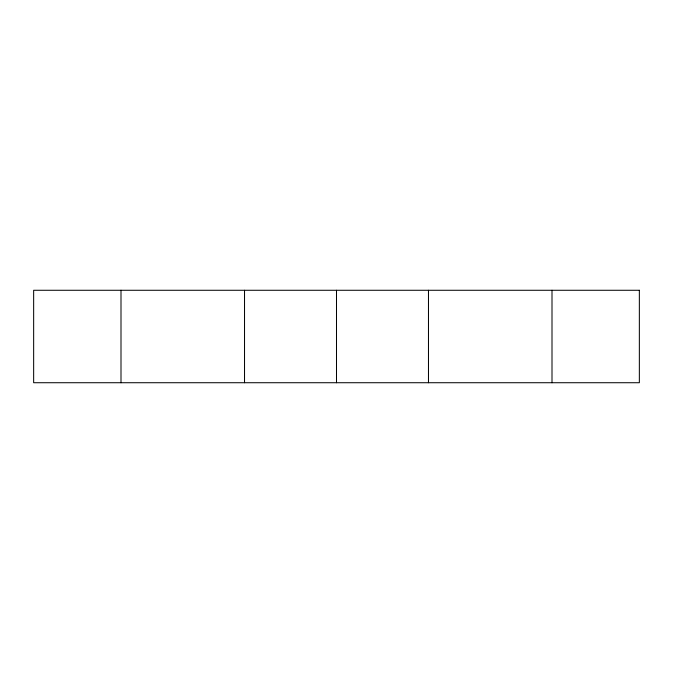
<?xml version="1.0" encoding="UTF-8"?>
<svg xmlns="http://www.w3.org/2000/svg" width="673" height="673" viewBox="0 0 673 673"><rect width="100%" height="100%" fill="white"/><g stroke="black" fill="none" stroke-linecap="round" stroke-linejoin="round"><path stroke-width="1.01" d="M552.003 290.273L552.003 382.727M428.474 290.273L428.474 382.727M336.5 290.273L336.5 382.727M244.526 290.273L244.526 382.727M120.997 290.273L120.997 382.727M639.35 290.273L33.65 290.273L33.65 382.727L639.35 382.727L639.35 290.273"/></g></svg>
